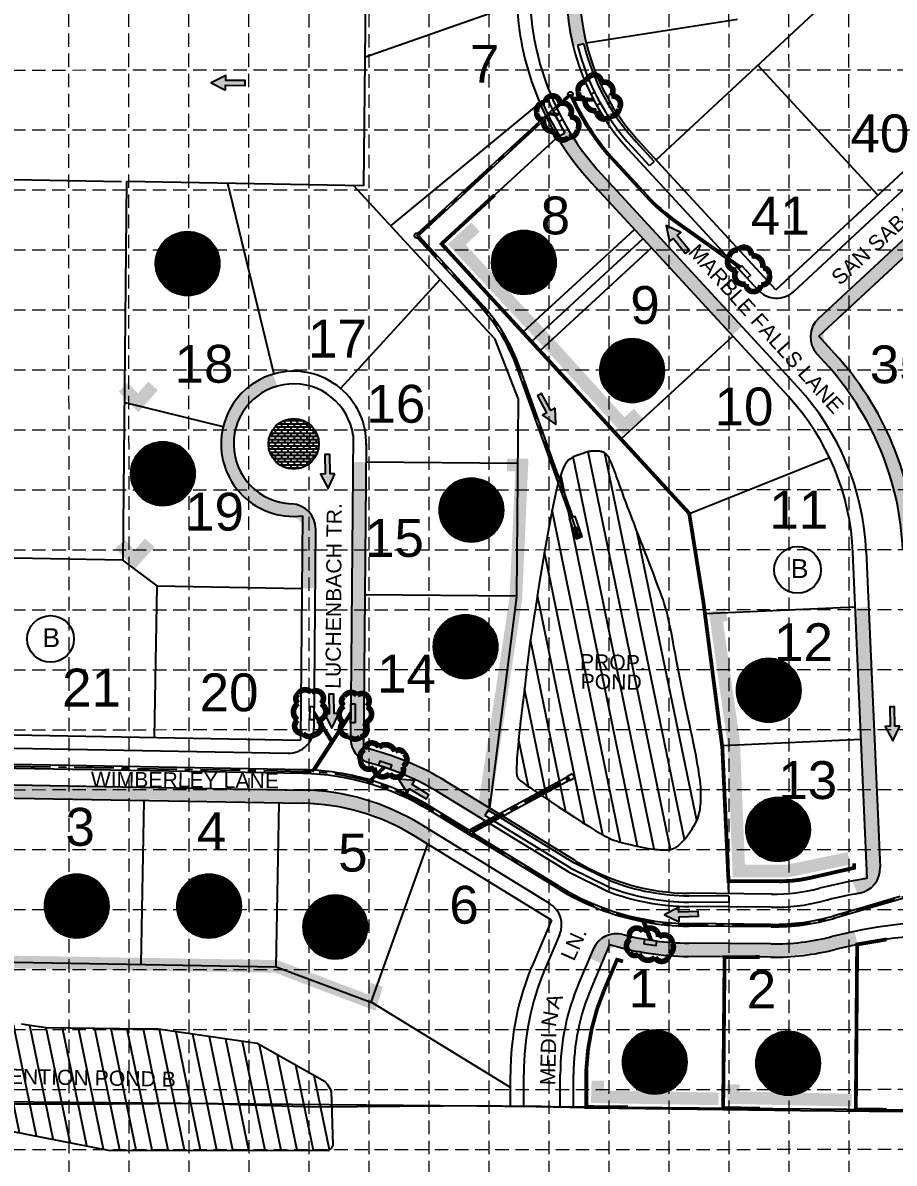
# Model space of a CAD drawing. Extents: x -500 to 2880, y -1767 to 500.
# Drawn here: x 276 to 966, y -1301 to -398 of the extents above; entities that cross this region are included whole.
import ezdxf
from ezdxf.enums import TextEntityAlignment as Align

# ---------------------------------------------------------------- set-up
doc = ezdxf.new("R2010")
doc.units = 0
doc.header["$LTSCALE"] = 25
doc.header["$MEASUREMENT"] = 0
for name, pattern in [('CENTER', [2, 1.25, -0.25, 0.25, -0.25]), ('HIDDEN', [0.375, 0.25, -0.125]), ('PHANTOM', [2.5, 1.25, -0.25, 0.25, -0.25, 0.25, -0.25])]:
    doc.linetypes.add(name, pattern=pattern)
doc.layers.get('0').update_dxf_attribs({"linetype": 'CONTINUOUS'})
for name, color, linetype in [('ADJOINPL', 9, 'CONTINUOUS'), ('BASE', 7, 'CONTINUOUS'), ('BLOCKNO', 3, 'CONTINUOUS'), ('BOUNDARY', 4, 'PHANTOM'), ('BRICK', 254, 'CONTINUOUS'), ('EROSION BLANKET', 84, 'CONTINUOUS'), ('GRID', 254, 'HIDDEN'), ('LEGEND', 7, 'CONTINUOUS'), ('P Text 1', 3, 'CONTINUOUS'), ('P-LOTNOS', 2, 'CONTINUOUS'), ('P-LOTS', 1, 'CONTINUOUS'), ('P-PVMT', 9, 'CONTINUOUS'), ('P-PVMT-WALK', 11, 'CONTINUOUS'), ('P-ROW', 2, 'CONTINUOUS'), ('P-STORM', 3, 'CONTINUOUS'), ('P-Storm-CL', 11, 'CENTER'), ('P-STORM-INLET', 3, 'CONTINUOUS'), ('PHASE2TEXT', 9, 'CONTINUOUS'), ('POND', 5, 'CONTINUOUS'), ('PONDTEXT', 3, 'CONTINUOUS'), ('SILT FENCE', 200, 'CONTINUOUS'), ('SRF-FLT', 7, 'CONTINUOUS'), ('STREET', 6, 'CONTINUOUS'), ('WALL', 4, 'CONTINUOUS')]:
    doc.layers.add(name, color=color, linetype=linetype)
doc.styles.add('ryland', font='ARIAL.TTF', dxfattribs={"height": 25})
doc.styles.get("Standard").update_dxf_attribs({"font": 'ARIAL.TTF'})
pattern_1 = [(281.6589, (-630.7327, 1250.781), (0.61210502, 0.12630301), [])]

# ---------------------------------------------------------------- blocks, each defined once
blk = doc.blocks.new('ARROW')
blk.add_lwpolyline([(-67, -25.4), (-59.3, -25.4), (-59.6, -56.1), (-51.9, -56.2), (-51.6, -25.5), (-44, -25.5), (-55.3, -2.4), (-67, -25.4)], close=True)
at = {"color": 254}
for points in [[(-44, -25.5), (-67, -25.4), (-55.3, -2.4), (-67, -25.4)], [(-59.6, -56.1), (-51.9, -56.2), (-59.3, -25.4), (-51.6, -25.5)]]:
    blk.add_solid(points, dxfattribs=at)

msp = doc.modelspace()

# ---------------------------------------------------------------- hatches: boundary and pattern name
at = {"layer": 'BRICK'}
h = msp.add_hatch(dxfattribs=at)
h.set_pattern_fill('BRICK', color=256, scale=10, style=0)
h.set_pattern_definition([(0, (-553.7117, -247.5478), (0, 2.5), []), (90, (-553.7117, -247.548), (-5, 3e-16), [2.5, -2.5]), (90, (-551.2117, -247.548), (-5, 3e-16), [-2.5, 2.5])])
edge = h.paths.add_edge_path()
edge.add_arc((490.68, -731.01), 20, 0, 360)
at = {"layer": 'PHASE2TEXT'}
h = msp.add_hatch(dxfattribs=at)
h.set_pattern_fill('ANSI31', color=3, scale=5, style=0)
h.set_pattern_definition(pattern_1)
edge = h.paths.add_edge_path()
edge.add_arc((406.67, -588.23), 25.34, 0, 360)
h = msp.add_hatch(dxfattribs=at)
h.set_pattern_fill('ANSI31', color=3, scale=5, style=0)
h.set_pattern_definition(pattern_1)
edge = h.paths.add_edge_path()
edge.add_arc((672.94, -587.34), 25.34, 0, 360)
h = msp.add_hatch(dxfattribs=at)
h.set_pattern_fill('ANSI31', color=3, scale=5, style=0)
h.set_pattern_definition(pattern_1)
edge = h.paths.add_edge_path()
edge.add_arc((758.66, -673.03), 25.34, 0, 360)
h = msp.add_hatch(dxfattribs=at)
h.set_pattern_fill('ANSI31', color=3, scale=5, style=0)
h.set_pattern_definition(pattern_1)
edge = h.paths.add_edge_path()
edge.add_arc((387.08, -754.66), 25.34, 0, 360)
h = msp.add_hatch(dxfattribs=at)
h.set_pattern_fill('ANSI31', color=3, scale=5, style=0)
h.set_pattern_definition(pattern_1)
edge = h.paths.add_edge_path()
edge.add_arc((631.42, -783.46), 25.34, 0, 360)
h = msp.add_hatch(dxfattribs=at)
h.set_pattern_fill('ANSI31', color=3, scale=5, style=0)
h.set_pattern_definition(pattern_1)
edge = h.paths.add_edge_path()
edge.add_arc((626.74, -891.74), 25.34, 0, 360)
h = msp.add_hatch(dxfattribs=at)
h.set_pattern_fill('ANSI31', color=3, scale=5, style=0)
h.set_pattern_definition([(281.6589, (-620.34474, 1244.29076), (0.61210502, 0.12630301), [])])
edge = h.paths.add_edge_path()
edge.add_arc((866.8, -926.2), 25.34, 0, 360)
h = msp.add_hatch(dxfattribs=at)
h.set_pattern_fill('ANSI31', color=3, scale=5, style=0)
h.set_pattern_definition([(281.6589, (-620.8634, 1254.18303), (0.61210502, 0.12630301), [])])
edge = h.paths.add_edge_path()
edge.add_arc((874.24, -1036.45), 25.34, 0, 360)
h = msp.add_hatch(dxfattribs=at)
h.set_pattern_fill('ANSI31', color=3, scale=5, style=0)
h.set_pattern_definition(pattern_1)
edge = h.paths.add_edge_path()
edge.add_arc((318.9, -1097.12), 25.34, 0, 360)
h = msp.add_hatch(dxfattribs=at)
h.set_pattern_fill('ANSI31', color=3, scale=5, style=0)
h.set_pattern_definition(pattern_1)
edge = h.paths.add_edge_path()
edge.add_arc((423.66, -1097.12), 25.34, 0, 360)
h = msp.add_hatch(dxfattribs=at)
h.set_pattern_fill('ANSI31', color=3, scale=5, style=0)
h.set_pattern_definition(pattern_1)
edge = h.paths.add_edge_path()
edge.add_arc((523.61, -1113.69), 25.34, 0, 360)
h = msp.add_hatch(dxfattribs=at)
h.set_pattern_fill('ANSI31', color=3, scale=5, style=0)
h.set_pattern_definition(pattern_1)
edge = h.paths.add_edge_path()
edge.add_arc((776.6, -1220.64), 25.34, 0, 360)
h = msp.add_hatch(dxfattribs=at)
h.set_pattern_fill('ANSI31', color=3, scale=5, style=0)
h.set_pattern_definition(pattern_1)
edge = h.paths.add_edge_path()
edge.add_arc((882.18, -1221.58), 25.34, 0, 360)
at = {"layer": 'SILT FENCE'}
h = msp.add_hatch(dxfattribs=at)
h.set_pattern_fill('ANSI31', color=5, scale=100, style=0)
h.set_pattern_definition([(281.6589, (-630.733, 1250.781), (12.2421, 2.52606), [])])
h.paths.add_polyline_path([(1576, -606.5), (1646, -646.5), (1668, -665), (1689, -685.5), (1700.5, -699), (1723.5, -730.5), (1739, -751.5), (1753, -767), (1761.5, -778), (1769.5, -788), (1778, -797.5), (1790, -808.5), (1824, -814.5), (1839.5, -819), (1844.5, -821.5), (1845.5, -827), (1841, -834), (1832, -842.5), (1820, -843.5), (1724.5, -839), (1718, -838.5), (1712.5, -835), (1705.5, -828.5), (1654, -759.5), (1630, -728.5), (1623, -720), (1616, -716), (1606.5, -710), (1576, -688), (1559, -677), (1544.5, -668), (1525, -658.5), (1507, -652.5), (1494.5, -650), (1484.5, -644.5), (1470, -638), (1452, -624.5), (1407, -585.5), (1382, -562.5), (1381, -558.5), (1382.5, -552.5), (1400, -523), (1404, -518.5), (1413.5, -517.5), (1452, -536.5), (1540, -586.5)])
h.paths.add_polyline_path([(685.44, -840.15), (684.08, -848.5), (682.86, -856.01), (681.77, -862.77), (680.79, -868.89), (679.92, -874.48), (679.13, -879.63), (678.42, -884.46), (677.77, -889.07), (677.17, -893.54), (676.61, -897.89), (676.09, -902.12), (675.59, -906.22), (675.13, -910.2), (674.69, -914.04), (674.27, -917.75), (673.85, -921.32), (673.45, -924.75), (673.06, -928.07), (672.67, -931.3), (672.28, -934.46), (671.9, -937.59), (671.52, -940.7), (671.15, -943.82), (670.77, -946.98), (670.4, -950.2), (670.03, -953.45), (669.66, -956.71), (669.31, -959.95), (668.98, -963.15), (668.66, -966.28), (668.37, -969.32), (668.1, -972.23), (667.87, -975), (667.67, -977.61), (667.5, -980.06), (667.35, -982.34), (667.25, -984.43), (667.17, -986.34), (667.12, -988.06), (667.1, -989.57), (667.12, -990.87), (667.18, -992), (667.29, -992.96), (667.45, -993.81), (667.68, -994.55), (667.98, -995.23), (668.37, -995.86), (668.85, -996.48), (669.45, -997.13), (670.25, -997.86), (671.34, -998.74), (672.81, -999.85), (674.77, -1001.25), (677.32, -1003.01), (680.53, -1005.21), (684.52, -1007.9), (689.33, -1011.13), (694.79, -1014.78), (700.69, -1018.71), (706.83, -1022.75), (713, -1026.78), (718.97, -1030.63), (724.55, -1034.17), (729.52, -1037.23), (733.73, -1039.72), (737.24, -1041.67), (740.2, -1043.18), (742.72, -1044.32), (744.94, -1045.17), (746.99, -1045.84), (749.01, -1046.38), (751.1, -1046.9), (753.39, -1047.46), (755.85, -1048.05), (758.42, -1048.66), (761.06, -1049.28), (763.72, -1049.87), (766.34, -1050.44), (768.87, -1050.95), (771.27, -1051.4), (773.49, -1051.77), (775.54, -1052.05), (777.44, -1052.27), (779.21, -1052.42), (780.86, -1052.52), (782.4, -1052.57), (783.87, -1052.59), (785.27, -1052.57), (786.63, -1052.52), (787.95, -1052.41), (789.26, -1052.2), (790.58, -1051.86), (791.93, -1051.34), (793.31, -1050.62), (794.75, -1049.65), (796.27, -1048.4), (797.87, -1046.84), (799.53, -1045.03), (801.21, -1043.01), (802.87, -1040.86), (804.46, -1038.63), (805.96, -1036.38), (807.33, -1034.17), (808.52, -1032.07), (809.51, -1030.11), (810.32, -1028.3), (810.96, -1026.59), (811.47, -1024.96), (811.86, -1023.39), (812.17, -1021.85), (812.41, -1020.3), (812.6, -1018.73), (812.78, -1017.11), (812.94, -1015.42), (813.06, -1013.64), (813.15, -1011.77), (813.18, -1009.78), (813.17, -1007.66), (813.09, -1005.4), (812.94, -1002.98), (812.71, -1000.4), (812.41, -997.65), (812.04, -994.75), (811.6, -991.69), (811.11, -988.5), (810.55, -985.17), (809.93, -981.72), (809.27, -978.15), (808.56, -974.47), (807.8, -970.67), (807, -966.73), (806.16, -962.65), (805.27, -958.41), (804.34, -954.01), (803.37, -949.43), (802.35, -944.65), (801.31, -939.68), (800.23, -934.55), (799.14, -929.31), (798.04, -923.99), (796.95, -918.65), (795.89, -913.33), (794.85, -908.06), (793.85, -902.9), (792.91, -897.88), (792.01, -893.02), (791.15, -888.33), (790.3, -883.81), (789.47, -879.47), (788.64, -875.33), (787.8, -871.38), (786.94, -867.65), (786.05, -864.13), (785.12, -860.77), (784.14, -857.53), (783.12, -854.35), (782.03, -851.18), (780.88, -847.97), (779.66, -844.68), (778.35, -841.23), (776.97, -837.61), (775.51, -833.8), (773.97, -829.83), (772.38, -825.71), (770.72, -821.46), (769.03, -817.09), (767.29, -812.62), (765.52, -808.07), (763.73, -803.45), (761.94, -798.8), (760.16, -794.18), (758.42, -789.64), (756.73, -785.22), (755.12, -780.96), (753.6, -776.92), (752.19, -773.15), (750.91, -769.68), (749.75, -766.5), (748.7, -763.59), (747.75, -760.93), (746.89, -758.5), (746.09, -756.29), (745.37, -754.26), (744.69, -752.4), (744.05, -750.69), (743.45, -749.13), (742.88, -747.69), (742.33, -746.39), (741.81, -745.21), (741.31, -744.14), (740.83, -743.18), (740.35, -742.32), (739.89, -741.55), (739.43, -740.87), (738.98, -740.27), (738.53, -739.74), (738.09, -739.28), (737.65, -738.88), (737.21, -738.54), (736.77, -738.23), (736.33, -737.97), (735.9, -737.75), (735.46, -737.55), (735.03, -737.39), (734.6, -737.25), (734.18, -737.14), (733.76, -737.05), (733.35, -736.98), (732.95, -736.93), (732.55, -736.89), (732.16, -736.86), (731.76, -736.84), (731.36, -736.83), (730.95, -736.82), (730.54, -736.82), (730.1, -736.82), (729.66, -736.82), (729.2, -736.82), (728.74, -736.82), (728.27, -736.83), (727.8, -736.84), (727.34, -736.85), (726.88, -736.87), (726.44, -736.9), (726.01, -736.94), (725.59, -736.98), (725.18, -737.03), (724.77, -737.1), (724.36, -737.17), (723.95, -737.26), (723.54, -737.37), (723.1, -737.48), (722.66, -737.62), (722.2, -737.76), (721.74, -737.92), (721.27, -738.08), (720.8, -738.24), (720.34, -738.41), (719.88, -738.57), (719.44, -738.73), (719.01, -738.89), (718.59, -739.03), (718.17, -739.18), (717.75, -739.32), (717.32, -739.46), (716.88, -739.6), (716.42, -739.75), (715.94, -739.9), (715.42, -740.06), (714.87, -740.24), (714.26, -740.46), (713.6, -740.71), (712.88, -741.02), (712.09, -741.4), (711.23, -741.86), (710.27, -742.4), (709.22, -743.07), (708.09, -744.02), (706.85, -745.4), (705.53, -747.39), (704.12, -750.16), (702.62, -753.87), (701.03, -758.7), (699.35, -764.82), (697.6, -772.31), (695.79, -780.95), (693.95, -790.44), (692.12, -800.48), (690.32, -810.78), (688.59, -821.02), (686.95, -830.91)])
h.paths.add_polyline_path([(118.16, -1266.02), (227.68, -1267.7), (343.92, -1290.34), (518.48, -1290.76), (521, -1288.66), (521.84, -1286.57), (520.58, -1243.79), (517.64, -1238.76), (515.54, -1236.25), (461.83, -1206.05), (383.36, -1194.73), (372.03, -1194.73), (294.82, -1193.47), (285.59, -1192.22), (275.1, -1190.54), (260.83, -1185.93), (251.6, -1181.73), (246.14, -1181.73), (191.59, -1180.48), (175.65, -1179.22), (132.42, -1174.19), (110.18, -1174.6), (105.99, -1175.02), (103.05, -1176.7), (102.21, -1180.06), (103.05, -1198.51), (110.6, -1206.89), (111.86, -1208.15), (112.7, -1212.34), (112.7, -1258.47), (114.8, -1261.41), (115.64, -1264.34)])

# ---------------------------------------------------------------- linework, layer by layer
at = {"color": 5}
for centre in [(406.67, -588.23), (672.94, -587.34), (758.66, -673.03), (387.08, -754.66), (631.42, -783.46), (626.74, -891.74), (866.8, -926.2), (874.24, -1036.45), (318.9, -1097.12), (423.66, -1097.12), (523.61, -1113.69), (776.6, -1220.64), (882.18, -1221.58)]:
    msp.add_circle(centre, 25.34, dxfattribs=at)
at = {"layer": 'ADJOINPL'}
msp.add_line((-16.94, -516.39), (354.28, -523.19), dxfattribs=at)
at = {"layer": 'BLOCKNO', "color": 7}
for centre in [(889.62, -830.82), (298.15, -885.53)]:
    msp.add_circle(centre, 18.48, dxfattribs=at)
at = {"layer": 'BOUNDARY', "color": 7, "linetype": 'Continuous'}
for p, q in [((547.8, -350.05), (545.94, -526.7)), ((547.8, -350.05), (545.94, -526.7)), ((358.27, -523.26), (355.51, -823.25)), ((358.27, -523.26), (355.51, -823.25)), ((545.94, -526.7), (358.27, -523.26)), ((545.94, -526.7), (358.27, -523.26)), ((355.51, -823.25), (-19.42, -816.39)), ((355.51, -823.25), (-19.42, -816.39)), ((1881.05, -1266.74), (-23.41, -1249.57))]:
    msp.add_line(p, q, dxfattribs=at)
at = {"layer": 'EROSION BLANKET', "const_width": 10}
for points in [[(686.67, -235.1), (695.77, -258.16), (703.84, -287.83), (710.21, -321.27), (712.17, -360.14), (712.35, -385.73), (714.59, -402.81), (717.03, -414.99)], [(841.91, -641.49), (823.13, -621.27), (739.58, -530.47), (721.6, -510.52), (712.71, -498.67), (703.82, -484.89)], [(981.37, -568.64), (954.55, -594.01), (909.17, -636.27), (905.26, -642.34), (905.57, -651.39), (909.79, -657.89), (921.01, -670.04), (931.91, -683.41), (941.59, -697.73), (952.39, -717.37), (961.01, -735.78), (967.38, -753.59), (974.65, -782.18), (977.22, -800.42), (978.38, -818.6), (979.26, -845.66)], [(476.04, -680.87), (465.84, -684.49), (454.56, -692.61), (445.49, -704.03), (439.34, -718.55), (438.14, -734.54), (441.55, -750.36), (449.41, -763.52), (460.31, -773.94), (476.2, -781.7), (490.56, -783.79), (497.19, -786.19), (501.6, -791.84), (503.19, -799.6), (502.55, -845.42)], [(542.96, -745.5), (540.93, -963.79), (542.74, -972.07), (550.12, -978.8), (563.7, -982.16), (580.33, -988.41), (596.48, -996.03), (613.28, -1005.74), (643.16, -1023.68)], [(935.03, -1082.3), (946.05, -1077.79), (949.31, -1070.03), (949.43, -1054.13), (940.75, -860.62)], [(598.4, -1044.02), (579.58, -1031.48), (563.09, -1024.04), (530.56, -1014.12), (512.03, -1011.06), (490.88, -1009.89), (387.52, -1008.02), (263.31, -1006.29)], [(935.85, -1121.77), (908.2, -1128.68), (874.16, -1132.48), (831.99, -1132), (797.33, -1131.52), (769.95, -1128.92), (749.62, -1124.47), (743.4, -1124.39), (739.87, -1125.73), (735.42, -1128.92), (729.72, -1140.53)]]:
    msp.add_lwpolyline(points, dxfattribs=at)
at = {"layer": 'GRID', "color": 252, "linetype": 'HIDDEN', "lineweight": 0, "ltscale": 1.7}
for p, q in [((312.34, 88.04), (312.71, -1575.12)), ((359.84, 88.05), (360.21, -1575.11)), ((407.34, 88.06), (407.71, -1575.1)), ((454.84, 88.07), (455.21, -1575.09)), ((502.49, 87.63), (502.87, -1575.08)), ((549.99, 87.64), (550.37, -1575.07)), ((597.49, 87.65), (597.87, -1575.06)), ((644.99, 87.66), (645.37, -1575.04)), ((692.49, 87.68), (692.87, -1575.03)), ((739.99, 87.69), (740.37, -1575.02)), ((787.49, 87.7), (787.87, -1575.01)), ((834.99, 87.71), (835.37, -1575)), ((882.49, 87.72), (882.87, -1574.99)), ((929.99, 87.73), (930.37, -1574.98)), ((-114.89, -435.01), (2830.11, -434.34)), ((-114.88, -482.51), (2830.12, -481.84)), ((-114.87, -530.01), (2830.13, -529.34)), ((-114.85, -577.51), (2830.14, -576.84)), ((-114.84, -625.01), (2830.16, -624.34)), ((-114.83, -672.51), (2830.17, -671.84)), ((-114.82, -720.01), (2830.18, -719.34)), ((-114.81, -767.51), (2830.19, -766.84)), ((-114.8, -815.01), (2830.2, -814.34)), ((-114.79, -862.51), (2830.21, -861.84)), ((-114.78, -910.01), (2830.22, -909.34)), ((-114.77, -957.51), (2830.23, -956.84)), ((-114.76, -1005.01), (2830.24, -1004.34)), ((-114.75, -1052.51), (2830.25, -1051.84)), ((-114.74, -1100.01), (2830.26, -1099.34)), ((-114.73, -1147.51), (2830.27, -1146.84)), ((-114.72, -1195.01), (2830.28, -1194.34)), ((-114.7, -1242.51), (2830.3, -1241.84)), ((-114.69, -1290.01), (2830.31, -1289.34))]:
    msp.add_line(p, q, dxfattribs=at)
at = {"layer": 'LEGEND', "color": 170, "ltscale": 100, "const_width": 4.5}
for points in [[(730.71, -467.1, 0.520567), (730.71, -467.1, 0.765195), (741.23, -471.5, 0.417879), (748.28, -465.55, 0.6649), (742.06, -455.55, 0.744833), (734.36, -444.86, 0.975642), (722.62, -444.14, 0.520567), (716.22, -452.31, 0.520567), (721.59, -457.54, 0.540264), (730.71, -467.1)], [(697.8, -483.69, 0.520567), (697.8, -483.69, 0.765195), (708.32, -488.09, 0.417879), (715.37, -482.14, 0.6649), (709.15, -472.14, 0.744833), (701.45, -461.45, 0.975642), (689.71, -460.73, 0.520567), (683.3, -468.9, 0.520567), (688.67, -474.13, 0.540264), (697.8, -483.69)], [(853.04, -582.1, 0.520567), (853.04, -582.1, 0.765195), (842.63, -577.45, 0.417879), (835.44, -583.24, 0.6649), (841.43, -593.38, 0.744833), (848.88, -604.25, 0.975642), (860.59, -605.24, 0.520567), (867.19, -597.23, 0.520567), (861.94, -591.87, 0.540264), (853.04, -582.1)], [(493.8, -949.77, 0.520567), (493.8, -949.77, 0.765195), (497.97, -960.38, 0.417879), (507.15, -961.3, 0.6649), (509.99, -949.87, 0.744833), (512.3, -936.9, 0.975642), (504.65, -927.97, 0.520567), (494.32, -929.06, 0.520567), (494.31, -936.56, 0.540264), (493.8, -949.77)], [(530.04, -951.85, 0.520567), (530.04, -951.85, 0.765195), (534.2, -962.47, 0.417879), (543.39, -963.39, 0.6649), (546.23, -951.96, 0.744833), (548.54, -938.99, 0.975642), (540.89, -930.06, 0.520567), (530.56, -931.15, 0.520567), (530.55, -938.65, 0.540264), (530.04, -951.85)], [(558, -971.37, 0.520567), (558, -971.37, 0.765195), (546.74, -973.19, 0.417879), (543.9, -981.97, 0.6649), (554.47, -987.17, 0.744833), (566.66, -992.17, 0.975642), (577, -986.58, 0.520567), (578.13, -976.26, 0.520567), (570.8, -974.66, 0.540264), (558, -971.37)], [(776.81, -1137.71, 0.520567), (776.81, -1137.71, 0.765195), (787.98, -1135.41, 0.417879), (790.45, -1126.51, 0.6649), (779.67, -1121.77, 0.744833), (767.28, -1117.29, 0.975642), (757.18, -1123.31, 0.520567), (756.5, -1133.67, 0.520567), (763.89, -1134.96, 0.540264), (776.81, -1137.71)]]:
    msp.add_lwpolyline(points, format="xyb", close=True, dxfattribs=at)
at = {"layer": 'P-LOTS', "color": 7}
for p, q in [((667.5, -382.83), (546.69, -424.95)), ((953.12, -534.17), (858.2, -431.12)), ((438.35, -524.54), (474.93, -675.71)), ((672.18, -642.46), (760.45, -561.16)), ((678.96, -649.82), (767.22, -568.52)), ((685.73, -657.17), (774, -575.87)), ((606.56, -600.74), (527.78, -687.08)), ((750.1, -727.05), (838.36, -645.75)), ((434.8, -717.46), (356.45, -698.36)), ((668.05, -746.61), (548.05, -745.56)), ((804.08, -786.09), (914.88, -741.78)), ((382.5, -843.59), (355.52, -823.21)), ((380.35, -963.57), (382.5, -843.59)), ((382.5, -843.59), (497.17, -845.65)), ((667.13, -851.61), (547.13, -850.56)), ((935.45, -860.41), (816.63, -865.62)), ((940.04, -965.31), (830.15, -970.12)), ((369.86, -1143.41), (372.19, -1013.44)), ((369.86, -1143.41), (372.19, -1013.44)), ((476.84, -1145.33), (479.17, -1015.35)), ((596.73, -1048.01), (551.84, -1173.18)), ((935.68, -1258.22), (936.86, -1127.44)), ((830.68, -1257.27), (831.77, -1137.27))]:
    msp.add_line(p, q, dxfattribs=at)
at = {"layer": 'P-PVMT', "color": 7}
for p, q in [((858.37, -609.17), (755.81, -497.82)), ((886.7, -610.26), (992.03, -512.34)), ((889.88, -686.18), (734.48, -517.47)), ((906.21, -631.72), (1011.77, -533.58)), ((911.21, -666.53), (905.12, -659.92)), ((537.73, -724.53), (535.64, -964.07)), ((508.08, -798.63), (506.71, -956.15)), ((944.03, -816.41), (954.98, -1066.39)), ((126.5, -969.53), (486.35, -975.97)), ((114.31, -998.31), (497.92, -1005.19)), ((708.18, -1070.1), (606.84, -1007.87)), ((693.29, -1094.99), (591.66, -1032.58)), ((708.18, -1070.1), (739.17, -1085.36)), ((868.88, -1098.11), (803.58, -1097.52)), ((701.23, -1119.85), (689.86, -1146.6)), ((868.61, -1127.11), (803.31, -1126.52)), ((727.92, -1131.18), (716.56, -1157.94)), ((672.8, -1255.84), (672.8, -1230.46)), ((701.8, -1255.84), (701.8, -1230.46)), ((686.8, -1255.84), (657.8, -1255.84))]:
    msp.add_line(p, q, dxfattribs=at)
msp.add_circle((490.68, -731.01), 20, dxfattribs=at)
for centre, radius, start, end in [((892.25, -372.15), 214.5, 179.41667, 222.64839), ((892.25, -372.15), 185.5, 179.41667, 222.64839), ((873.08, -595.62), 20, 222.64839, 312.91239), ((919.83, -646.37), 20, 132.91239, 222.64839), ((738.73, -825.4), 234.5, 2.50948, 42.64839), ((490.68, -731.01), 47.5, 7.83785, 267.79912), ((738.73, -825.4), 205.5, 2.50948, 42.64839), ((488.09, -798.46), 20, 359.49889, 87.79912), ((486.71, -955.98), 20, 268.97333, 359.49889), ((555.64, -964.24), 20, 179.49889, 254.9106), ((494.59, -1190.66), 214.5, 58.447, 74.9106), ((494.59, -1190.66), 185.5, 58.447, 88.97333), ((935, -1067.26), 20, 280.31539, 2.50948), ((805.25, -912.03), 185.5, 249.132, 269.48333), ((1017.29, -1519.34), 439.5, 100.31539, 104.17811), ((682.82, -1112.03), 20, 336.98819, 58.447), ((870.32, -937.61), 160.5, 269.48333, 284.17811), ((1017.29, -1519.34), 410.5, 76.76605, 104.17811), ((746.33, -1139), 20, 75.44834, 156.98819), ((805.25, -912.03), 214.5, 255.44834, 269.48333), ((870.32, -937.61), 189.5, 269.48333, 284.17811), ((887.3, -1230.46), 214.5, 156.98819, 180), ((887.3, -1230.46), 185.5, 156.98819, 180)]:
    msp.add_arc(centre, radius, start, end, dxfattribs=at)
at = {"layer": 'P-PVMT-WALK', "color": 7}
for p, q in [((720.32, -414.21), (715.46, -415.4)), ((687.5, -460.5), (692.09, -458.52)), ((701.18, -487.14), (705.47, -484.56)), ((772.48, -510.76), (758.38, -495.45)), ((776.16, -507.37), (762.06, -492.06)), ((776.16, -507.37), (772.48, -510.76)), ((644.74, -1021.17), (642.13, -1025.43)), ((710.01, -1067.12), (642.13, -1025.43)), ((712.63, -1062.86), (644.74, -1021.17)), ((711.93, -1062.47), (742.92, -1077.73)), ((709.72, -1066.96), (740.72, -1082.22)), ((835.27, -1089.3), (803.65, -1089.02)), ((835.27, -1089.3), (835.22, -1094.3)), ((835.22, -1094.3), (803.61, -1094.02))]:
    msp.add_line(p, q, dxfattribs=at)
for centre, radius, start, end in [((892.25, -372.15), 182, 193.7491, 222.64839), ((892.25, -372.15), 177, 193.7491, 222.64839), ((892.25, -372.15), 223, 203.34153, 211.04123), ((892.25, -372.15), 218, 203.34153, 211.04123), ((805.25, -912.03), 182, 249.132, 269.48333), ((805.25, -912.03), 177, 249.132, 269.48333)]:
    msp.add_arc(centre, radius, start, end, dxfattribs=at)
at = {"layer": 'P-ROW', "color": 7}
for p, q in [((777.63, -506.02), (974.69, -322.82)), ((842.15, -394.84), (722.26, -413.74)), ((567.51, -558.34), (685.66, -461.29)), ((607.82, -572.59), (699.47, -488.17)), ((872.56, -609.07), (763.53, -490.71)), ((872.56, -609.07), (989.44, -500.41)), ((649.75, -647.62), (538.02, -526.33)), ((752.29, -552.31), (726.75, -524.58)), ((906.43, -645.85), (1023.49, -537.03)), ((882.15, -693.29), (752.29, -552.31)), ((686.79, -658.31), (607.82, -572.59)), ((649.75, -647.62), (668.49, -695.65)), ((906.43, -645.85), (918.93, -659.42)), ((918.93, -659.42), (906.43, -645.85)), ((803.99, -785.56), (686.79, -658.31)), ((668.49, -695.65), (667.13, -851.61)), ((548.18, -731.01), (546.07, -971.63)), ((816.63, -865.62), (803.99, -785.56)), ((497.68, -788.08), (496.12, -965.65)), ((944.86, -1075.2), (933.54, -816.87)), ((667.09, -852.2), (645.79, -1019.47)), ((830.15, -970.12), (816.63, -865.62)), ((116.28, -958.84), (496.12, -965.65)), ((835.29, -1087.3), (830.15, -970.12)), ((713.67, -1061.15), (612.33, -998.92)), ((102.54, -1008.6), (497.73, -1015.68)), ((694.76, -1108.21), (586.17, -1041.53)), ((868.97, -1087.61), (803.67, -1087.02)), ((694.76, -1108.21), (680.2, -1142.5)), ((740.85, -1127.61), (726.22, -1162.05)), ((-22.37, -1136.39), (476.84, -1145.33)), ((868.52, -1137.61), (803.22, -1137.02)), ((476.84, -1145.33), (552.57, -1173.46)), ((662.3, -1240.83), (552.57, -1173.46)), ((662.3, -1255.84), (662.3, -1230.46)), ((712.3, -1255.84), (712.3, -1230.46))]:
    msp.add_line(p, q, dxfattribs=at)
msp.add_lwpolyline([(650.56, -264.81, -0.090615), (667.34, -362.24), (667.26, -369.86, 0.038417), (669.56, -404.3, 0.066089), (685.66, -461.29, 0.066089)], format="xyb", dxfattribs=at)
for centre, radius, start, end in [((0, 0), 500, 0, 0), ((892.25, -372.15), 175, 179.41667, 222.64839), ((892.25, -372.15), 225, 203.34153, 211.04123), ((892.25, -372.15), 225, 211.04123, 222.64839), ((738.73, -825.4), 245, 2.50948, 42.64839), ((490.68, -731.01), 57.5, 105.8995, 166.37545), ((490.68, -731.01), 57.5, 49.81482, 105.8995), ((490.68, -731.01), 57.5, 358.99778, 49.81482), ((738.73, -825.4), 195, 2.50948, 42.64839), ((490.68, -731.01), 57.5, 166.37545, 276.9914), ((494.59, -1190.66), 225, 58.447, 76.77318), ((494.59, -1190.66), 175, 58.447, 88.97333), ((805.25, -912.03), 175, 238.447, 269.48333), ((870.32, -937.61), 150, 269.48333, 284.17811), ((1017.29, -1519.34), 450, 99.26158, 104.17811), ((1017.29, -1519.34), 400, 76.76605, 104.17811), ((805.25, -912.03), 225, 253.36756, 269.48333), ((870.32, -937.61), 200, 269.48333, 284.17811), ((887.3, -1230.46), 225, 156.98819, 180), ((887.3, -1230.46), 175, 156.98819, 180)]:
    msp.add_arc(centre, radius, start, end, dxfattribs=at)
at = {"layer": 'P-STORM', "color": 5}
for p, q in [((711.75, -456.54), (727.48, -457.36)), ((712.73, -458.59), (728.56, -459.42)), ((506.8, -945.66), (520.22, -967.04)), ((506.82, -942.88), (521.12, -965.65)), ((535.8, -945.91), (507.31, -989.56)), ((535.82, -943.13), (521.12, -965.65)), ((520.22, -967.04), (505.59, -989.46)), ((498.2, -989.19), (161.29, -983.15)), ((498.15, -992.19), (161.24, -986.15)), ((561.66, -986.91), (550.93, -997.19)), ((563.27, -987.45), (552.58, -997.68)), ((629.45, -1037.01), (707.82, -994.55)), ((632.4, -1038.82), (709.25, -997.19)), ((629.45, -1037.01), (600.03, -1018.95)), ((632.87, -1042.63), (598.46, -1021.5)), ((634.44, -1040.08), (632.4, -1038.82)), ((632.87, -1042.63), (634.44, -1040.08)), ((700.07, -1083.31), (633.14, -1042.21)), ((701.11, -1081.6), (634.18, -1040.5)), ((1014.34, -1079.14), (919.28, -1106.67)), ((970.93, -1089.63), (942.47, -1097.87)), ((942.47, -1097.87), (918.72, -1104.75)), ((766.5, -1109.26), (772.21, -1123.97)), ((768.82, -1109.7), (774.48, -1124.31)), ((868.74, -1113.61), (803.44, -1113.02)), ((868.75, -1111.61), (803.45, -1111.02))]:
    msp.add_line(p, q, dxfattribs=at)
for points in [[(589, -564.26), (707.92, -454.72)], [(695.81, -468.25), (709.1, -456.01)], [(695.81, -468.25), (700.91, -469.85)], [(590.19, -565.55), (694.11, -469.82)], [(694.11, -469.82), (698.41, -471.16)]]:
    msp.add_lwpolyline(points, dxfattribs=at)
for points in [[(709.92, -456.15, 0.078316), (744.59, -508.15), (769.18, -534.85, 0.052219), (792.74, -555.6), (843.75, -591.84)], [(711.28, -455.53, 0.001403), (711.75, -456.54, 0.001403)], [(712.73, -458.59, 0.074028), (745.69, -507.14), (770.28, -533.83, 0.052219), (793.61, -554.38), (844.88, -590.8)], [(710.13, -789.63), (667.94, -671.56, 0.100638), (637.22, -620.74), (588.71, -568.07)], [(712.01, -788.96), (669.83, -670.88, 0.100638), (638.69, -619.39), (590.18, -566.72)]]:
    msp.add_lwpolyline(points, format="xyb", dxfattribs=at)
for points in [[(708.72, -790.14), (714.44, -806.15), (719.15, -804.47), (713.43, -788.46)], [(711.1, -992.2), (713, -995.72), (709.48, -997.63), (707.58, -994.11)]]:
    msp.add_lwpolyline(points, close=True, dxfattribs=at)
msp.add_circle((709.83, -454.15), 2, dxfattribs=at)
for centre, radius, start, end in [((494.59, -1190.66), 198.5, 58.447, 88.97333), ((494.59, -1190.66), 201.5, 86.8713, 88.97333), ((494.59, -1190.66), 201.5, 73.76518, 86.38001), ((494.59, -1190.66), 201.5, 58.447, 73.27389), ((805.25, -912.03), 201, 238.447, 258.88603), ((805.25, -912.03), 199, 238.447, 269.48333), ((805.25, -912.03), 201, 259.55807, 269.48333), ((870.32, -937.61), 176, 269.48333, 286.14985), ((870.32, -937.61), 174, 269.48333, 286.0683), ((870.32, -937.61), 174, 286.0683, 286.14985)]:
    msp.add_arc(centre, radius, start, end, dxfattribs=at)
msp.add_ellipse((715.28, -801.07), major_axis=(-1.51, 4.24), ratio=0.333333, dxfattribs=at)
at = {"layer": 'P-Storm-CL', "color": 5}
for p, q in [((711.4, -457.52), (728.09, -458.39)), ((745.14, -507.65), (769.73, -534.34)), ((793.18, -554.99), (844.31, -591.32)), ((637.96, -620.06), (588.27, -566.12)), ((716.79, -805.31), (668.88, -671.22)), ((535.81, -944.52), (505.51, -990.95)), ((506.81, -944.27), (521.11, -967.04)), ((498.18, -990.69), (158.67, -984.6)), ((562.18, -987.45), (550.51, -998.63)), ((629.4, -1038.74), (708.53, -995.87)), ((633.66, -1041.36), (599.25, -1020.23)), ((700.59, -1082.46), (633.66, -1041.36)), ((1014.35, -1078.1), (919, -1105.71)), ((767.24, -1108.38), (773.35, -1124.14)), ((868.74, -1112.61), (803.44, -1112.02))]:
    msp.add_line(p, q, dxfattribs=at)
for points in [[(588.27, -566.12), (709.83, -454.15)], [(694, -468.73), (699.66, -470.5)]]:
    msp.add_lwpolyline(points, dxfattribs=at)
for centre, radius, start, end in [((892.25, -372.15), 200, 204.20603, 222.64839), ((880.06, -432.71), 150, 222.64839, 234.60521), ((527.63, -721.69), 150, 19.66132, 42.64839), ((494.59, -1190.66), 200, 58.447, 88.97333), ((805.25, -912.03), 200, 238.447, 269.48333), ((870.32, -937.61), 175, 269.48333, 286.14985)]:
    msp.add_arc(centre, radius, start, end, dxfattribs=at)
at = {"layer": 'P-STORM-INLET', "color": 5}
for p, q in [((725.77, -453.96), (728.87, -452.34)), ((730.42, -462.82), (733.52, -461.19)), ((698.11, -471.32), (701.21, -469.69)), ((700.44, -475.74), (703.54, -474.12)), ((535.74, -952.02), (535.88, -937.02)), ((535.88, -937.02), (539.38, -937.05)), ((539.38, -937.05), (539.24, -952.05)), ((539.24, -952.05), (535.74, -952.02))]:
    msp.add_line(p, q, dxfattribs=at)
for points in [[(843.02, -592.51), (845.6, -590.14), (852.37, -597.49), (849.8, -599.86)], [(506.85, -939.27), (503.35, -939.24), (503.27, -949.24), (506.77, -949.27)], [(557.73, -985.64), (567.24, -988.73), (568.35, -985.41), (558.84, -982.32)], [(767.89, -1126.93), (777.77, -1128.44), (778.33, -1124.98), (768.44, -1123.48)]]:
    msp.add_lwpolyline(points, close=True, dxfattribs=at)
msp.add_circle((588.27, -566.12), 2, dxfattribs=at)
for radius, start, end in [(182, 206.14218, 209.29069), (218, 207.05936, 208.37351)]:
    msp.add_arc((892.25, -372.15), radius, start, end, dxfattribs=at)
at = {"layer": 'POND'}
msp.add_lwpolyline([(685.44, -840.15), (684.08, -848.5), (682.86, -856.01), (681.77, -862.77), (680.79, -868.89), (679.92, -874.48), (679.13, -879.63), (678.42, -884.46), (677.77, -889.07), (677.17, -893.54), (676.61, -897.89), (676.09, -902.12), (675.59, -906.22), (675.13, -910.2), (674.69, -914.04), (674.27, -917.75), (673.85, -921.32), (673.45, -924.75), (673.06, -928.07), (672.67, -931.3), (672.28, -934.46), (671.9, -937.59), (671.52, -940.7), (671.15, -943.82), (670.77, -946.98), (670.4, -950.2), (670.03, -953.45), (669.66, -956.71), (669.31, -959.95), (668.98, -963.15), (668.66, -966.28), (668.37, -969.32), (668.1, -972.23), (667.87, -975), (667.67, -977.61), (667.5, -980.06), (667.35, -982.34), (667.25, -984.43), (667.17, -986.34), (667.12, -988.06), (667.1, -989.57), (667.12, -990.87), (667.18, -992), (667.29, -992.96), (667.45, -993.81), (667.68, -994.55), (667.98, -995.23), (668.37, -995.86), (668.85, -996.48), (669.45, -997.13), (670.25, -997.86), (671.34, -998.74), (672.81, -999.85), (674.77, -1001.25), (677.32, -1003.01), (680.53, -1005.21), (684.52, -1007.9), (689.33, -1011.13), (694.79, -1014.78), (700.69, -1018.71), (706.83, -1022.75), (713, -1026.78), (718.97, -1030.63), (724.55, -1034.17), (729.52, -1037.23), (733.73, -1039.72), (737.24, -1041.67), (740.2, -1043.18), (742.72, -1044.32), (744.94, -1045.17), (746.99, -1045.84), (749.01, -1046.38), (751.1, -1046.9), (753.39, -1047.46), (755.85, -1048.05), (758.42, -1048.66), (761.06, -1049.28), (763.72, -1049.87), (766.34, -1050.44), (768.87, -1050.95), (771.27, -1051.4), (773.49, -1051.77), (775.54, -1052.05), (777.44, -1052.27), (779.21, -1052.42), (780.86, -1052.52), (782.4, -1052.57), (783.87, -1052.59), (785.27, -1052.57), (786.63, -1052.52), (787.95, -1052.41), (789.26, -1052.2), (790.58, -1051.86), (791.93, -1051.34), (793.31, -1050.62), (794.75, -1049.65), (796.27, -1048.4), (797.87, -1046.84), (799.53, -1045.03), (801.21, -1043.01), (802.87, -1040.86), (804.46, -1038.63), (805.96, -1036.38), (807.33, -1034.17), (808.52, -1032.07), (809.51, -1030.11), (810.32, -1028.3), (810.96, -1026.59), (811.47, -1024.96), (811.86, -1023.39), (812.17, -1021.85), (812.41, -1020.3), (812.6, -1018.73), (812.78, -1017.11), (812.94, -1015.42), (813.06, -1013.64), (813.15, -1011.77), (813.18, -1009.78), (813.17, -1007.66), (813.09, -1005.4), (812.94, -1002.98), (812.71, -1000.4), (812.41, -997.65), (812.04, -994.75), (811.6, -991.69), (811.11, -988.5), (810.55, -985.17), (809.93, -981.72), (809.27, -978.15), (808.56, -974.47), (807.8, -970.67), (807, -966.73), (806.16, -962.65), (805.27, -958.41), (804.34, -954.01), (803.37, -949.43), (802.35, -944.65), (801.31, -939.68), (800.23, -934.55), (799.14, -929.31), (798.04, -923.99), (796.95, -918.65), (795.89, -913.33), (794.85, -908.06), (793.85, -902.9), (792.91, -897.88), (792.01, -893.02), (791.15, -888.33), (790.3, -883.81), (789.47, -879.47), (788.64, -875.33), (787.8, -871.38), (786.94, -867.65), (786.05, -864.13), (785.12, -860.77), (784.14, -857.53), (783.12, -854.35), (782.03, -851.18), (780.88, -847.97), (779.66, -844.68), (778.35, -841.23), (776.97, -837.61), (775.51, -833.8), (773.97, -829.83), (772.38, -825.71), (770.72, -821.46), (769.03, -817.09), (767.29, -812.62), (765.52, -808.07), (763.73, -803.45), (761.94, -798.8), (760.16, -794.18), (758.42, -789.64), (756.73, -785.22), (755.12, -780.96), (753.6, -776.92), (752.19, -773.15), (750.91, -769.68), (749.75, -766.5), (748.7, -763.59), (747.75, -760.93), (746.89, -758.5), (746.09, -756.29), (745.37, -754.26), (744.69, -752.4), (744.05, -750.69), (743.45, -749.13), (742.88, -747.69), (742.33, -746.39), (741.81, -745.21), (741.31, -744.14), (740.83, -743.18), (740.35, -742.32), (739.89, -741.55), (739.43, -740.87), (738.98, -740.27), (738.53, -739.74), (738.09, -739.28), (737.65, -738.88), (737.21, -738.54), (736.77, -738.23), (736.33, -737.97), (735.9, -737.75), (735.46, -737.55), (735.03, -737.39), (734.6, -737.25), (734.18, -737.14), (733.76, -737.05), (733.35, -736.98), (732.95, -736.93), (732.55, -736.89), (732.16, -736.86), (731.76, -736.84), (731.36, -736.83), (730.95, -736.82), (730.54, -736.82), (730.1, -736.82), (729.66, -736.82), (729.2, -736.82), (728.74, -736.82), (728.27, -736.83), (727.8, -736.84), (727.34, -736.85), (726.88, -736.87), (726.44, -736.9), (726.01, -736.94), (725.59, -736.98), (725.18, -737.03), (724.77, -737.1), (724.36, -737.17), (723.95, -737.26), (723.54, -737.37), (723.1, -737.48), (722.66, -737.62), (722.2, -737.76), (721.74, -737.92), (721.27, -738.08), (720.8, -738.24), (720.34, -738.41), (719.88, -738.57), (719.44, -738.73), (719.01, -738.89), (718.59, -739.03), (718.17, -739.18), (717.75, -739.32), (717.32, -739.46), (716.88, -739.6), (716.42, -739.75), (715.94, -739.9), (715.42, -740.06), (714.87, -740.24), (714.26, -740.46), (713.6, -740.71), (712.88, -741.02), (712.09, -741.4), (711.23, -741.86), (710.27, -742.4), (709.22, -743.07), (708.09, -744.02), (706.85, -745.4), (705.53, -747.39), (704.12, -750.16), (702.62, -753.87), (701.03, -758.7), (699.35, -764.82), (697.6, -772.31), (695.79, -780.95), (693.95, -790.44), (692.12, -800.48), (690.32, -810.78), (688.59, -821.02), (686.95, -830.91)], close=True, dxfattribs=at)
msp.add_lwpolyline([(227.68, -1267.7), (343.92, -1290.34), (518.48, -1290.76), (521, -1288.66), (521.84, -1286.57), (520.58, -1243.79), (517.64, -1238.76), (515.54, -1236.25), (461.83, -1206.05), (383.36, -1194.73), (372.03, -1194.73), (294.82, -1193.47), (285.59, -1192.22), (275.1, -1190.54)], dxfattribs=at)
at = {"layer": 'SILT FENCE', "const_width": 10}
for points in [[(634.64, -559.24), (619.75, -573.13), (689.21, -647.54), (754.75, -719.78)], [(355.76, -686.22), (367.51, -698.5), (379.31, -685.18)], [(748.93, -719.73), (763.4, -706.95)], [(659.71, -747.7), (671.35, -747.7), (666.62, -853.25), (641.79, -1018.01)], [(353.16, -810.37), (364.9, -822.66), (376.71, -809.34)], [(833.4, -866.21), (825.02, -868.02), (839.05, -967.02), (843.17, -1069.27), (881.45, -1069.43), (930.35, -1059.3)], [(260.39, -1123.58), (260.39, -1141.33), (476.67, -1144.88), (552.22, -1173.45), (556.67, -1159.54)], [(731.55, -1235.42), (731.2, -1248.2), (827.07, -1249.8)], [(838.66, -1238.45), (839.17, -1248.9), (932.55, -1250.85)]]:
    msp.add_lwpolyline(points, dxfattribs=at)
at = {"layer": 'SRF-FLT'}
msp.add_polyline3d([(147.6, -1250.65, 567.12), (233.75, -1253.71, 568.13), (347.25, -1253.72, 570.56), (414.65, -1253.33, 571.75), (506.72, -1256.17, 573.97), (642.75, -1254.94, 579.02), (748.57, -1257.08, 582.84), (891.98, -1258.93, 586.91), (1027.72, -1260.43, 591.77), (1119.15, -1260.85, 594.11), (1299.72, -1263.23, 601.21), (1436.6, -1264.38, 600.37), (1474.39, -1264.98, 599.36)], dxfattribs=at)
at = {"layer": 'WALL'}
for p, q in [((607.82, -572.59), (649.84, -533.88)), ((750.1, -727.05), (607.82, -572.59)), ((804.08, -786.09), (750.1, -727.05)), ((816.63, -865.62), (804.08, -786.09)), ((830.15, -970.12), (816.63, -865.62)), ((834.85, -1077.3), (830.15, -970.12)), ((934.49, -1066.85), (934.34, -1063.48)), ((869.06, -1077.61), (834.85, -1077.3)), ((746.62, -1139.59), (735.43, -1165.95)), ((722.39, -1256.28), (722.3, -1230.46)), ((722.39, -1256.28), (755.38, -1256.59))]:
    msp.add_line(p, q, dxfattribs=at)
at = {"layer": 'WALL', "const_width": 3}
for points in [[(934.42, -1063.29), (934.42, -1066.85), (899.25, -1074.87, -0.053585), (877.1, -1077.48), (834.97, -1077.32), (830.09, -971.5), (815.05, -856.08), (803.86, -786.07), (607.81, -572.61), (649.82, -533.85)], [(751.36, -1140.83), (746.69, -1139.68), (736.71, -1163.11, 0.090686), (722.38, -1226.73), (722.38, -1256.26), (755.3, -1256.54)]]:
    msp.add_lwpolyline(points, format="xyb", dxfattribs=at)
for points in [[(960.21, -1258.46), (935.79, -1258.18), (936.84, -1127.48), (960, -1123.57)], [(859.76, -1137.48), (831.87, -1137.68), (830.75, -1257.23), (859.89, -1257.5)]]:
    msp.add_lwpolyline(points, dxfattribs=at)
at = {"layer": 'WALL'}
for points in [[(959.97, -1123.46), (936.86, -1127.44), (935.68, -1258.22), (960.29, -1258.44)], [(858.66, -1137.52), (845.83, -1137.4), (831.77, -1137.27), (830.68, -1257.27), (859.81, -1257.53)]]:
    msp.add_lwpolyline(points, dxfattribs=at)
for centre, radius, start, end in [((870.32, -937.61), 140, 269.48333, 284.17811), ((1017.29, -1519.34), 460, 100.36971, 104.17811), ((805.25, -912.03), 235, 255.55347, 256.71664), ((887.3, -1230.46), 165, 156.98819, 180)]:
    msp.add_arc(centre, radius, start, end, dxfattribs=at)

# ---------------------------------------------------------------- block references
at = {"color": 3, "zscale": 0.5}
for p, xscale, yscale, rotation in [((424.07, -417.35), 0.5000000000002173, 0.5000000000000568, 90.0475592305425), ((806.2, -539.68), 0.5000000000000979, 0.5000000000000697, 39.37886408190688), ((674.63, -730.21), 0.5000000000001503, 0.4999999999998079, 209.105042552702), ((490.27, -768.34), 0.5000000000000767, 0.5, 181.6589411694435), ((493.39, -958.22), 0.5000000000000767, 0.5, 181.6589411694435), ((937.5, -968.17), 0.5000000000001904, 0.5, 181.6589411694431), ((586.77, -972.25), 0.5000000000001199, 0.4999999999997473, 59.19060082553229), ((781.85, -1076.6), 0.5000000000001051, 0.4999999999997762, 92.47147795273999)]:
    msp.add_blockref('ARROW', p, dxfattribs=dict(at, xscale=xscale, yscale=yscale, rotation=rotation))

# ---------------------------------------------------------------- texts
at = {"layer": 'BASE', "color": 5, "style": 'ryland'}
for p in [(406.6, -603.47), (672.87, -602.59), (758.59, -688.28), (387.01, -769.9), (631.35, -798.7), (626.67, -906.98), (867.23, -941.42), (874.17, -1051.69), (318.83, -1112.37), (423.59, -1112.37), (523.54, -1128.93), (776.53, -1235.88), (882.11, -1236.82)]:
    msp.add_text('R', height=32.02, rotation=359.70117, dxfattribs=at).set_placement(p, align=Align.CENTER)
at = {"layer": 'BLOCKNO', "color": 7}
for p in [(891.33, -837.29), (298.75, -892.01)]:
    msp.add_text('B', height=15, dxfattribs=at).set_placement(p, align=Align.CENTER)
at = {"layer": 'P Text 1', "color": 5}
msp.add_text('DETENTION/RETENTION POND B', height=12, rotation=358.96133, dxfattribs=at).set_placement((130.03, -1235.47))
at = {"layer": 'P-LOTNOS', "color": 7}
for s, p in [('7', (630.25, -444.99)), ('40', (931.53, -500.08)), ('8', (686.24, -565.11)), ('41', (852.74, -565.32)), ('9', (757.21, -636.04)), ('17', (502.02, -662.68)), ('18', (396.43, -682.61)), ('35', (946.8, -683.08)), ('16', (548.27, -714.31)), ('10', (823.95, -716.39)), ('19', (404.72, -799.72)), ('11', (867.31, -798.2)), ('15', (547.2, -820.52)), ('12', (871.04, -903.13)), ('14', (556.72, -928.01)), ('21', (307.3, -939.05)), ('20', (416.22, -942.85)), ('13', (874.42, -1012.34)), ('3', (309.97, -1049.36)), ('4', (414, -1052.86)), ('5', (525.88, -1069.81)), ('6', (613.91, -1111.09)), ('1', (755.81, -1177.43)), ('2', (849.41, -1178.09))]:
    msp.add_text(s, height=30, dxfattribs=at).set_placement(p)
at = {"layer": 'PONDTEXT', "color": 5}
for s, p in [('PROP.', (717.22, -909.46)), ('POND', (717.77, -925))]:
    msp.add_text(s, height=12, rotation=358.96133, dxfattribs=at).set_placement(p)
at = {"layer": 'STREET', "color": 7}
for s, rotation, p in [('SAN SABA CT.', 42.53114, (965.75, -567.08)), ('MARBLE FALLS LANE', 312.01573, (860.39, -643.89)), ('LUCHENBACH TR.', 89.61379, (528.3, -851.55)), ('WIMBERLEY LANE', 359.5081, (404.47, -1003.18)), ('LN.', 65.94347, (717.9, -1129.5)), ('A', 72.05817, (702.33, -1174.13)), ('N', 78.99318, (699.37, -1187.48)), ('MEDI', 88.7437, (698.17, -1218.22))]:
    msp.add_text(s, height=12, rotation=rotation, dxfattribs=at).set_placement(p, align=Align.CENTER)

doc.saveas('drawing.dxf')
